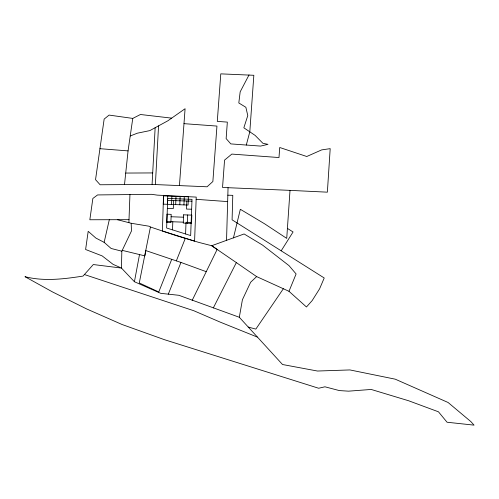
<?xml version="1.0" encoding="UTF-8"?>
<svg xmlns="http://www.w3.org/2000/svg" width="499" height="499" viewBox="0 0 499 499"><rect width="100%" height="100%" fill="white"/><g stroke="black" fill="none" stroke-linecap="round" stroke-linejoin="round"><path stroke-width="0.75" d="M121.831 251.197L121.444 268.063L134.418 281.729L160.747 293.337L178.91 295.302L239.314 317.27L282.521 364.513L317.458 371.031L349.918 369.934L395.227 379.171L448.096 402.493L470.869 421.599L474.05 425.136L447.054 422.235L438.471 411.812L408.625 400.759L371.181 389.451L348.539 391.166L339.326 390.574L324.949 386.8L318.655 388.247L164.483 339.694L122.018 324.487L86.408 308.837L52.62 291.99L24.95 276.677C44.043 281.579 63.847 279.041 83.034 276.084L93.301 264.545L121.444 268.063L113.055 264.333L102.176 255.912L85.61 249.5L88.192 231.324L95.877 238.067L104.141 242.339L111.127 248.471L121.831 251.197L131.48 230.95L131.168 223.265L117.433 219.697M226.54 240.462L228.049 187.699M163.529 195.246L162.406 231.012L194.591 241.129L196.226 197.099L157.297 195.128L151.596 194.323L97.579 194.934L92.864 198.452L89.839 219.76L129.004 219.672M128.892 222.679L129.946 194.585M167.433 204.297L167.739 196.045M171.562 204.453L171.868 196.194M172.517 229.858L172.816 221.768M173.602 200.604L173.309 208.563L167.358 208.339M175.685 204.602L175.991 196.35M179.815 204.758L180.12 196.5M183.944 204.914L184.25 196.656M185.591 233.969L186.021 222.261L191.148 222.454M186.813 201.01L186.514 209.05L191.641 209.243M187.393 223.228L187.705 214.969M171.581 118.126L140.437 114.502L132.765 118.413L109.094 115.088L104.148 119.099L95.54 179.659L100.124 184.767L152.083 184.418L155.145 127.719M155.382 184.561L158.557 125.86M290.006 190.369L222.542 187.462L224.556 160.104L231.842 154.085L278.991 157.547L279.727 147.498L306.76 156.505L321.662 149.893L330.195 148.646L327.369 192.171L290.013 190.369L286.732 238.391L264.607 223.808L240.337 209.299L233.432 237.948M179.44 185.597L185.085 108.72L167.97 120.733L149.843 130.607L137.344 133.189L130.22 135.99M124.501 184.605L128.062 150.891L132.765 118.413M239.314 317.27L242.408 299.762L250.635 282.247L256.636 276.596L288.99 291.304M134.418 281.729L139.52 254.571M131.168 223.265L148.952 226.203L150.436 227.001L139.271 282.958L158.776 291.965L171.725 259.318M104.141 242.339L109.312 219.716M246.3 145.041L249.806 131.817L253.841 75.287L220.783 73.864L217.29 121.376L227.344 122.112L226.134 138.591L230.812 143.905L260.565 146.088L268 144.348L262.898 143.288L255.095 135.379L243.843 127.8L247.778 115.575L245.864 107.285L238.809 102.962L240.175 91.841L249.026 74.931M176.334 260.877L185.316 238.347M168.319 294.154L180.962 262.437L206.243 271.681M192.146 300.429L217.146 249.444L211.707 245.72L198.82 242.395L175.405 235.372L150.436 227.001M213.291 307.977L236.345 262.599L211.707 245.72L244.105 233.962L262.593 245.128L289.052 265.668L296.1 273.963L288.99 291.304L306.461 306.979L312.174 300.579L319.61 288.784L324.225 277.987L232.085 219.822L232.79 195.34L227.837 195.196M281.193 250.804L293.063 231.973L287.412 228.411M283.351 288.74L255.844 329.097L248.184 327.057M125.717 173.059L152.7 172.928M167.658 200.417L191.94 201.172M171.101 216.747L183.489 217.208M166.872 221.55L183.301 222.161M152.083 184.418L207.073 186.788L212.873 181.517L216.946 126.079L183.988 123.658M196.144 199.313L227.656 201.596M99.943 148.69L128.062 150.891M122.23 250.361L144.866 255.875L145.883 250.61L180.962 262.437M84.406 274.544L193.768 310.715L220.464 322.229L257.234 337.037M236.345 262.599L256.636 276.596M163.61 195.889L163.304 204.147L188.073 205.064L188.379 196.812L163.61 195.889M167.065 214.202L166.76 222.46L170.883 222.616L171.188 214.358L167.065 214.202M167.726 198.44L166.629 228.012L190.662 235.565L192.009 199.344L167.726 198.44M183.576 214.82L183.27 223.072L191.522 223.384L191.828 215.125L183.576 214.82"/></g></svg>
